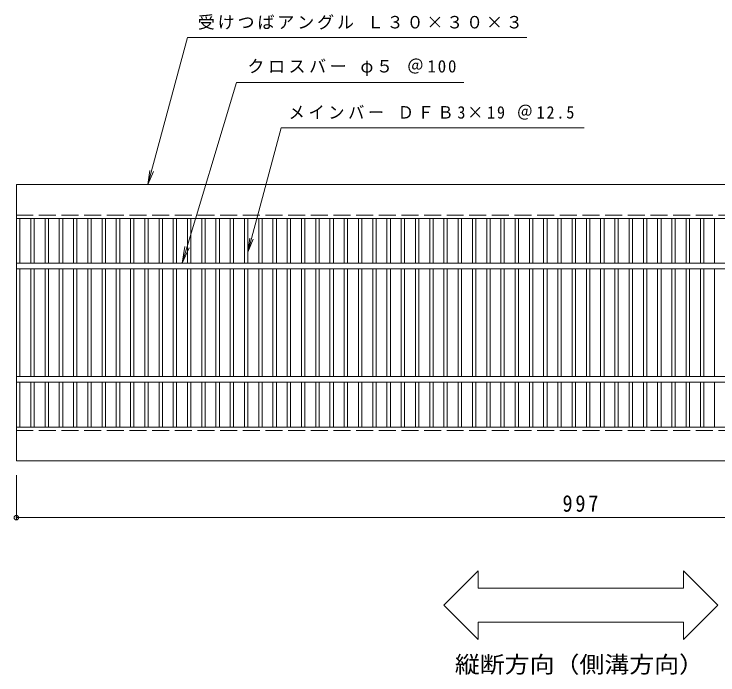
# Model space of a CAD drawing. Units: millimetres, scale not verified. Extents: x -918 to 910, y -686 to 591.
# Drawn here: x -830 to -209, y 8 to 591 of the extents above; entities that cross this region are included whole.
import ezdxf
from ezdxf.enums import TextEntityAlignment as Align

# ---------------------------------------------------------------- set-up
doc = ezdxf.new("R2010")
doc.units = ezdxf.units.MM
doc.header["$LTSCALE"] = 5
doc.header["$PDMODE"] = 32
doc.header["$PDSIZE"] = 4
doc.linetypes.add('DASHED3', pattern=[4, 3, -1])
for name, color, linetype, lineweight in [('1-1_1-1ﾚｲﾔ', 2, 'Continuous', 9), ('1-2_1-2ﾚｲﾔ', 3, 'Continuous', 9), ('1-4_1-4ﾚｲﾔ', 7, 'Continuous', 9), ('1-5_1-5ﾚｲﾔ', 7, 'Continuous', 9)]:
    doc.layers.add(name, color=color, linetype=linetype, lineweight=lineweight)
doc.styles.add('ＭＳ ゴシック', font='')
doc.styles.get('ＭＳ ゴシック').set_extended_font_data('MS Gothic')

msp = doc.modelspace()

# ---------------------------------------------------------------- linework, layer by layer
at = {"layer": '1-1_1-1ﾚｲﾔ'}
for p, q in [((-828.333, 440.967), (168.667, 440.967)), ((-828.333, 410.967), (-828.333, 440.967)), ((-828.333, 410.967), (168.667, 410.967)), ((-828.333, 196.967), (168.667, 196.967))]:
    msp.add_line(p, q, dxfattribs=at)
at = {"layer": '1-1_1-1ﾚｲﾔ', "linetype": 'DASHED3'}
for p, q in [((-828.333, 413.967), (168.667, 413.967)), ((-828.333, 223.967), (168.667, 223.967))]:
    msp.add_line(p, q, dxfattribs=at)
at = {"layer": '1-1_1-1ﾚｲﾔ'}
msp.add_lwpolyline([(-828.333, 196.967), (-828.333, 226.967), (168.667, 226.967)], dxfattribs=at)
at = {"layer": '1-2_1-2ﾚｲﾔ'}
for p, q in [((-828.333, 410.967), (-828.333, 226.967)), ((-825.333, 371.467), (-825.333, 410.967)), ((-815.573, 410.967), (-815.573, 371.467)), ((-812.573, 410.967), (-812.573, 371.467)), ((-802.994, 410.967), (-802.994, 371.467)), ((-799.993, 410.967), (-799.993, 371.467)), ((-790.413, 410.967), (-790.413, 371.467)), ((-787.414, 410.967), (-787.414, 371.467)), ((-777.833, 410.967), (-777.833, 371.467)), ((-774.834, 410.967), (-774.834, 371.467)), ((-765.253, 410.967), (-765.253, 371.467)), ((-762.254, 410.967), (-762.254, 371.467)), ((-752.673, 410.967), (-752.673, 371.467)), ((-749.674, 410.967), (-749.674, 371.467)), ((-740.093, 410.967), (-740.093, 371.467)), ((-737.093, 410.967), (-737.093, 371.467)), ((-727.513, 410.967), (-727.513, 371.467)), ((-724.513, 410.967), (-724.513, 371.467)), ((-714.933, 410.967), (-714.933, 371.467)), ((-711.933, 410.967), (-711.933, 371.467)), ((-702.353, 410.967), (-702.353, 371.467)), ((-699.353, 410.967), (-699.353, 371.467)), ((-689.773, 410.967), (-689.773, 371.467)), ((-686.773, 410.967), (-686.773, 371.467)), ((-677.193, 410.967), (-677.193, 371.467)), ((-674.193, 410.967), (-674.193, 371.467)), ((-664.614, 410.967), (-664.614, 371.467)), ((-661.613, 410.967), (-661.613, 371.467)), ((-652.034, 410.967), (-652.034, 371.467)), ((-649.033, 410.967), (-649.033, 371.467)), ((-639.453, 410.967), (-639.453, 371.467)), ((-636.453, 410.967), (-636.453, 371.467)), ((-626.873, 410.967), (-626.873, 371.467)), ((-623.873, 410.967), (-623.873, 371.467)), ((-614.293, 410.967), (-614.293, 371.467)), ((-611.293, 410.967), (-611.293, 371.467)), ((-601.713, 410.967), (-601.713, 371.467)), ((-598.713, 410.967), (-598.713, 371.467)), ((-589.133, 410.967), (-589.133, 371.467)), ((-586.133, 410.967), (-586.133, 371.467)), ((-576.553, 410.967), (-576.553, 371.467)), ((-573.553, 410.967), (-573.553, 371.467)), ((-563.973, 410.967), (-563.973, 371.467)), ((-560.973, 410.967), (-560.973, 371.467)), ((-551.393, 410.967), (-551.393, 371.467)), ((-548.393, 410.967), (-548.393, 371.467)), ((-538.813, 410.967), (-538.813, 371.467)), ((-535.813, 410.967), (-535.813, 371.467)), ((-526.233, 410.967), (-526.233, 371.467)), ((-523.233, 410.967), (-523.233, 371.467)), ((-513.653, 410.967), (-513.653, 371.467)), ((-510.653, 410.967), (-510.653, 371.467)), ((-501.073, 410.967), (-501.073, 371.467)), ((-498.073, 410.967), (-498.073, 371.467)), ((-488.493, 410.967), (-488.493, 371.467)), ((-485.493, 410.967), (-485.493, 371.467)), ((-475.913, 410.967), (-475.913, 371.467)), ((-472.913, 410.967), (-472.913, 371.467)), ((-463.333, 410.967), (-463.333, 371.467)), ((-460.333, 410.967), (-460.333, 371.467)), ((-450.753, 410.967), (-450.753, 371.467)), ((-447.753, 410.967), (-447.753, 371.467)), ((-438.173, 410.967), (-438.173, 371.467)), ((-435.173, 410.967), (-435.173, 371.467)), ((-425.593, 410.967), (-425.593, 371.467)), ((-422.593, 410.967), (-422.593, 371.467)), ((-413.013, 410.967), (-413.013, 371.467)), ((-410.013, 410.967), (-410.013, 371.467)), ((-400.433, 410.967), (-400.433, 371.467)), ((-397.433, 410.967), (-397.433, 371.467)), ((-387.853, 410.967), (-387.853, 371.467)), ((-384.853, 410.967), (-384.853, 371.467)), ((-375.273, 410.967), (-375.273, 371.467)), ((-372.273, 410.967), (-372.273, 371.467)), ((-362.693, 410.967), (-362.693, 371.467)), ((-359.693, 410.967), (-359.693, 371.467)), ((-350.113, 410.967), (-350.113, 371.467)), ((-347.113, 410.967), (-347.113, 371.467)), ((-337.533, 410.967), (-337.533, 371.467)), ((-334.533, 410.967), (-334.533, 371.467)), ((-324.953, 410.967), (-324.953, 371.467)), ((-321.953, 410.967), (-321.953, 371.467)), ((-312.373, 410.967), (-312.373, 371.467)), ((-309.373, 410.967), (-309.373, 371.467)), ((-299.793, 410.967), (-299.793, 371.467)), ((-296.793, 410.967), (-296.793, 371.467)), ((-287.213, 410.967), (-287.213, 371.467)), ((-284.213, 410.967), (-284.213, 371.467)), ((-274.633, 410.967), (-274.633, 371.467)), ((-271.633, 410.967), (-271.633, 371.467)), ((-262.053, 410.967), (-262.053, 371.467)), ((-259.053, 410.967), (-259.053, 371.467)), ((-249.473, 410.967), (-249.473, 371.467)), ((-246.472, 410.967), (-246.472, 371.467)), ((-236.893, 410.967), (-236.893, 371.467)), ((-233.893, 410.967), (-233.893, 371.467)), ((-224.313, 410.967), (-224.313, 371.467)), ((-221.313, 410.967), (-221.313, 371.467)), ((-211.733, 410.967), (-211.733, 371.467)), ((-828.333, 371.467), (168.667, 371.467)), ((-828.333, 366.467), (168.667, 366.467)), ((-825.333, 271.467), (-825.333, 366.467)), ((-815.573, 366.467), (-815.573, 271.467)), ((-812.573, 366.467), (-812.573, 271.467)), ((-802.994, 366.467), (-802.994, 271.467)), ((-799.993, 366.467), (-799.993, 271.467)), ((-790.413, 366.467), (-790.413, 271.467)), ((-787.414, 366.467), (-787.414, 271.467)), ((-777.833, 366.467), (-777.833, 271.467)), ((-774.834, 366.467), (-774.834, 271.467)), ((-765.253, 366.467), (-765.253, 271.467)), ((-762.254, 366.467), (-762.254, 271.467)), ((-752.673, 366.467), (-752.673, 271.467)), ((-749.674, 366.467), (-749.674, 271.467)), ((-740.093, 366.467), (-740.093, 271.467)), ((-737.093, 366.467), (-737.093, 271.467)), ((-727.513, 366.467), (-727.513, 271.467)), ((-724.513, 366.467), (-724.513, 271.467)), ((-714.933, 366.467), (-714.933, 271.467)), ((-711.933, 366.467), (-711.933, 271.467)), ((-702.353, 366.467), (-702.353, 271.467)), ((-699.353, 366.467), (-699.353, 271.467)), ((-689.773, 366.467), (-689.773, 271.467)), ((-686.773, 366.467), (-686.773, 271.467)), ((-677.193, 366.467), (-677.193, 271.467)), ((-674.193, 366.467), (-674.193, 271.467)), ((-664.614, 366.467), (-664.614, 271.467)), ((-661.613, 366.467), (-661.613, 271.467)), ((-652.034, 366.467), (-652.034, 271.467)), ((-649.033, 366.467), (-649.033, 271.467)), ((-639.453, 366.467), (-639.453, 271.467)), ((-636.453, 366.467), (-636.453, 271.467)), ((-626.873, 366.467), (-626.873, 271.467)), ((-623.873, 366.467), (-623.873, 271.467)), ((-614.293, 366.467), (-614.293, 271.467)), ((-611.293, 366.467), (-611.293, 271.467)), ((-601.713, 366.467), (-601.713, 271.467)), ((-598.713, 366.467), (-598.713, 271.467)), ((-589.133, 366.467), (-589.133, 271.467)), ((-586.133, 366.467), (-586.133, 271.467)), ((-576.553, 366.467), (-576.553, 271.467)), ((-573.553, 366.467), (-573.553, 271.467)), ((-563.973, 366.467), (-563.973, 271.467)), ((-560.973, 366.467), (-560.973, 271.467)), ((-551.393, 366.467), (-551.393, 271.467)), ((-548.393, 366.467), (-548.393, 271.467)), ((-538.813, 366.467), (-538.813, 271.467)), ((-535.813, 366.467), (-535.813, 271.467)), ((-526.233, 366.467), (-526.233, 271.467)), ((-523.233, 366.467), (-523.233, 271.467)), ((-513.653, 366.467), (-513.653, 271.467)), ((-510.653, 366.467), (-510.653, 271.467)), ((-501.073, 366.467), (-501.073, 271.467)), ((-498.073, 366.467), (-498.073, 271.467)), ((-488.493, 366.467), (-488.493, 271.467)), ((-485.493, 366.467), (-485.493, 271.467)), ((-475.913, 366.467), (-475.913, 271.467)), ((-472.913, 366.467), (-472.913, 271.467)), ((-463.333, 366.467), (-463.333, 271.467)), ((-460.333, 366.467), (-460.333, 271.467)), ((-450.753, 366.467), (-450.753, 271.467)), ((-447.753, 366.467), (-447.753, 271.467)), ((-438.173, 366.467), (-438.173, 271.467)), ((-435.173, 366.467), (-435.173, 271.467)), ((-425.593, 366.467), (-425.593, 271.467)), ((-422.593, 366.467), (-422.593, 271.467)), ((-413.013, 366.467), (-413.013, 271.467)), ((-410.013, 366.467), (-410.013, 271.467)), ((-400.433, 366.467), (-400.433, 271.467)), ((-397.433, 366.467), (-397.433, 271.467)), ((-387.853, 366.467), (-387.853, 271.467)), ((-384.853, 366.467), (-384.853, 271.467)), ((-375.273, 366.467), (-375.273, 271.467)), ((-372.273, 366.467), (-372.273, 271.467)), ((-362.693, 366.467), (-362.693, 271.467)), ((-359.693, 366.467), (-359.693, 271.467)), ((-350.113, 366.467), (-350.113, 271.467)), ((-347.113, 366.467), (-347.113, 271.467)), ((-337.533, 366.467), (-337.533, 271.467)), ((-334.533, 366.467), (-334.533, 271.467)), ((-324.953, 366.467), (-324.953, 271.467)), ((-321.953, 366.467), (-321.953, 271.467)), ((-312.373, 366.467), (-312.373, 271.467)), ((-309.373, 366.467), (-309.373, 271.467)), ((-299.793, 366.467), (-299.793, 271.467)), ((-296.793, 366.467), (-296.793, 271.467)), ((-287.213, 366.467), (-287.213, 271.467)), ((-284.213, 366.467), (-284.213, 271.467)), ((-274.633, 366.467), (-274.633, 271.467)), ((-271.633, 366.467), (-271.633, 271.467)), ((-262.053, 366.467), (-262.053, 271.467)), ((-259.053, 366.467), (-259.053, 271.467)), ((-249.473, 366.467), (-249.473, 271.467)), ((-246.472, 366.467), (-246.472, 271.467)), ((-236.893, 366.467), (-236.893, 271.467)), ((-233.893, 366.467), (-233.893, 271.467)), ((-224.313, 366.467), (-224.313, 271.467)), ((-221.313, 366.467), (-221.313, 271.467)), ((-211.733, 366.467), (-211.733, 271.467)), ((-828.333, 271.467), (168.667, 271.467)), ((-828.333, 266.467), (168.667, 266.467)), ((-825.333, 226.967), (-825.333, 266.467)), ((-815.573, 266.467), (-815.573, 226.967)), ((-812.573, 266.467), (-812.573, 226.967)), ((-802.994, 266.467), (-802.994, 226.967)), ((-799.993, 266.467), (-799.993, 226.967)), ((-790.413, 266.467), (-790.413, 226.967)), ((-787.414, 266.467), (-787.414, 226.967)), ((-777.833, 266.467), (-777.833, 226.967)), ((-774.834, 266.467), (-774.834, 226.967)), ((-765.253, 266.467), (-765.253, 226.967)), ((-762.254, 266.467), (-762.254, 226.967)), ((-752.673, 266.467), (-752.673, 226.967)), ((-749.674, 266.467), (-749.674, 226.967)), ((-740.093, 266.467), (-740.093, 226.967)), ((-737.093, 266.467), (-737.093, 226.967)), ((-727.513, 266.467), (-727.513, 226.967)), ((-724.513, 266.467), (-724.513, 226.967)), ((-714.933, 266.467), (-714.933, 226.967)), ((-711.933, 266.467), (-711.933, 226.967)), ((-702.353, 266.467), (-702.353, 226.967)), ((-699.353, 266.467), (-699.353, 226.967)), ((-689.773, 266.467), (-689.773, 226.967)), ((-686.773, 266.467), (-686.773, 226.967)), ((-677.193, 266.467), (-677.193, 226.967)), ((-674.193, 266.467), (-674.193, 226.967)), ((-664.614, 266.467), (-664.614, 226.967)), ((-661.613, 266.467), (-661.613, 226.967)), ((-652.034, 266.467), (-652.034, 226.967)), ((-649.033, 266.467), (-649.033, 226.967)), ((-639.453, 266.467), (-639.453, 226.967)), ((-636.453, 266.467), (-636.453, 226.967)), ((-626.873, 266.467), (-626.873, 226.967)), ((-623.873, 266.467), (-623.873, 226.967)), ((-614.293, 266.467), (-614.293, 226.967)), ((-611.293, 266.467), (-611.293, 226.967)), ((-601.713, 266.467), (-601.713, 226.967)), ((-598.713, 266.467), (-598.713, 226.967)), ((-589.133, 266.467), (-589.133, 226.967)), ((-586.133, 266.467), (-586.133, 226.967)), ((-576.553, 266.467), (-576.553, 226.967)), ((-573.553, 266.467), (-573.553, 226.967)), ((-563.973, 266.467), (-563.973, 226.967)), ((-560.973, 266.467), (-560.973, 226.967)), ((-551.393, 266.467), (-551.393, 226.967)), ((-548.393, 266.467), (-548.393, 226.967)), ((-538.813, 266.467), (-538.813, 226.967)), ((-535.813, 266.467), (-535.813, 226.967)), ((-526.233, 266.467), (-526.233, 226.967)), ((-523.233, 266.467), (-523.233, 226.967)), ((-513.653, 266.467), (-513.653, 226.967)), ((-510.653, 266.467), (-510.653, 226.967)), ((-501.073, 266.467), (-501.073, 226.967)), ((-498.073, 266.467), (-498.073, 226.967)), ((-488.493, 266.467), (-488.493, 226.967)), ((-485.493, 266.467), (-485.493, 226.967)), ((-475.913, 266.467), (-475.913, 226.967)), ((-472.913, 266.467), (-472.913, 226.967)), ((-463.333, 266.467), (-463.333, 226.967)), ((-460.333, 266.467), (-460.333, 226.967)), ((-450.753, 266.467), (-450.753, 226.967)), ((-447.753, 266.467), (-447.753, 226.967)), ((-438.173, 266.467), (-438.173, 226.967)), ((-435.173, 266.467), (-435.173, 226.967)), ((-425.593, 266.467), (-425.593, 226.967)), ((-422.593, 266.467), (-422.593, 226.967)), ((-413.013, 266.467), (-413.013, 226.967)), ((-410.013, 266.467), (-410.013, 226.967)), ((-400.433, 266.467), (-400.433, 226.967)), ((-397.433, 266.467), (-397.433, 226.967)), ((-387.853, 266.467), (-387.853, 226.967)), ((-384.853, 266.467), (-384.853, 226.967)), ((-375.273, 266.467), (-375.273, 226.967)), ((-372.273, 266.467), (-372.273, 226.967)), ((-362.693, 266.467), (-362.693, 226.967)), ((-359.693, 266.467), (-359.693, 226.967)), ((-350.113, 266.467), (-350.113, 226.967)), ((-347.113, 266.467), (-347.113, 226.967)), ((-337.533, 266.467), (-337.533, 226.967)), ((-334.533, 266.467), (-334.533, 226.967)), ((-324.953, 266.467), (-324.953, 226.967)), ((-321.953, 266.467), (-321.953, 226.967)), ((-312.373, 266.467), (-312.373, 226.967)), ((-309.373, 266.467), (-309.373, 226.967)), ((-299.793, 266.467), (-299.793, 226.967)), ((-296.793, 266.467), (-296.793, 226.967)), ((-287.213, 266.467), (-287.213, 226.967)), ((-284.213, 266.467), (-284.213, 226.967)), ((-274.633, 266.467), (-274.633, 226.967)), ((-271.633, 266.467), (-271.633, 226.967)), ((-262.053, 266.467), (-262.053, 226.967)), ((-259.053, 266.467), (-259.053, 226.967)), ((-249.473, 266.467), (-249.473, 226.967)), ((-246.472, 266.467), (-246.472, 226.967)), ((-236.893, 266.467), (-236.893, 226.967)), ((-233.893, 266.467), (-233.893, 226.967)), ((-224.313, 266.467), (-224.313, 226.967)), ((-221.313, 266.467), (-221.313, 226.967)), ((-211.733, 266.467), (-211.733, 226.967))]:
    msp.add_line(p, q, dxfattribs=at)
at = {"layer": '1-4_1-4ﾚｲﾔ'}
for p, q in [((-828.333, 184.467), (-828.333, 145.467)), ((-828.333, 146.967), (168.667, 146.967))]:
    msp.add_line(p, q, dxfattribs=at)
msp.add_point((-828.333, 146.967), dxfattribs=at)
at = {"layer": '1-5_1-5ﾚｲﾔ'}
for p, q in [((-712.104, 440.967), (-677.27, 570.967)), ((-677.27, 570.967), (-377.671, 570.967)), ((-681.983, 371.467), (-633.886, 530.967)), ((-633.886, 530.967), (-433.186, 530.967)), ((-623.873, 381.217), (-594.466, 490.967)), ((-594.466, 490.967), (-326.924, 490.967)), ((-712.104, 440.967), (-710.472, 453.36)), ((-712.104, 440.967), (-707.32, 452.516)), ((-623.873, 381.217), (-622.241, 393.61)), ((-623.873, 381.217), (-619.09, 392.765)), ((-681.983, 371.467), (-679.564, 386.271)), ((-681.983, 371.467), (-675.815, 385.14)), ((-420.471, 99.905), (-450.777, 69.599)), ((-420.471, 99.905), (-420.471, 84.599)), ((-239.196, 99.905), (-208.889, 69.599)), ((-239.196, 99.905), (-239.196, 84.599)), ((-420.471, 84.599), (-239.196, 84.599)), ((-450.777, 69.599), (-420.471, 39.292)), ((-208.889, 69.599), (-239.196, 39.292)), ((-420.471, 54.599), (-420.471, 39.292)), ((-420.471, 54.599), (-239.196, 54.599)), ((-239.196, 54.599), (-239.196, 39.292))]:
    msp.add_line(p, q, dxfattribs=at)

# ---------------------------------------------------------------- texts
at = {"layer": '1-4_1-4ﾚｲﾔ', "color": 2, "insert": (-346.083, 151.967), "char_height": 14.66, "attachment_point": 7, "style": 'ＭＳ ゴシック'}
msp.add_mtext('\\T1.27;\\W0.9;997', dxfattribs=at)
at = {"layer": '1-5_1-5ﾚｲﾔ', "color": 2, "style": 'ＭＳ ゴシック', "width": 1.1}
msp.add_text('縦断方向（側溝方向）', height=14.66, dxfattribs=at).set_placement((-441.083, 5.638), align=Align.BOTTOM_LEFT)
at = {"layer": '1-5_1-5ﾚｲﾔ', "char_height": 11, "attachment_point": 7, "style": 'ＭＳ ゴシック'}
for s, insert in [('\\T1.17;受けつばアングル\\~Ｌ３０×３０×３', (-668.08, 577.68)), ('\\T1.21;クロスバー\\~φ５\\~＠100', (-624.271, 536.956)), ('\\T1.23;\\W0.95;メインバー\\~ＤＦＢ3×19\\~＠12.5', (-587.918, 498.203))]:
    msp.add_mtext(s, dxfattribs=dict(at, insert=insert))

doc.saveas('drawing.dxf')
